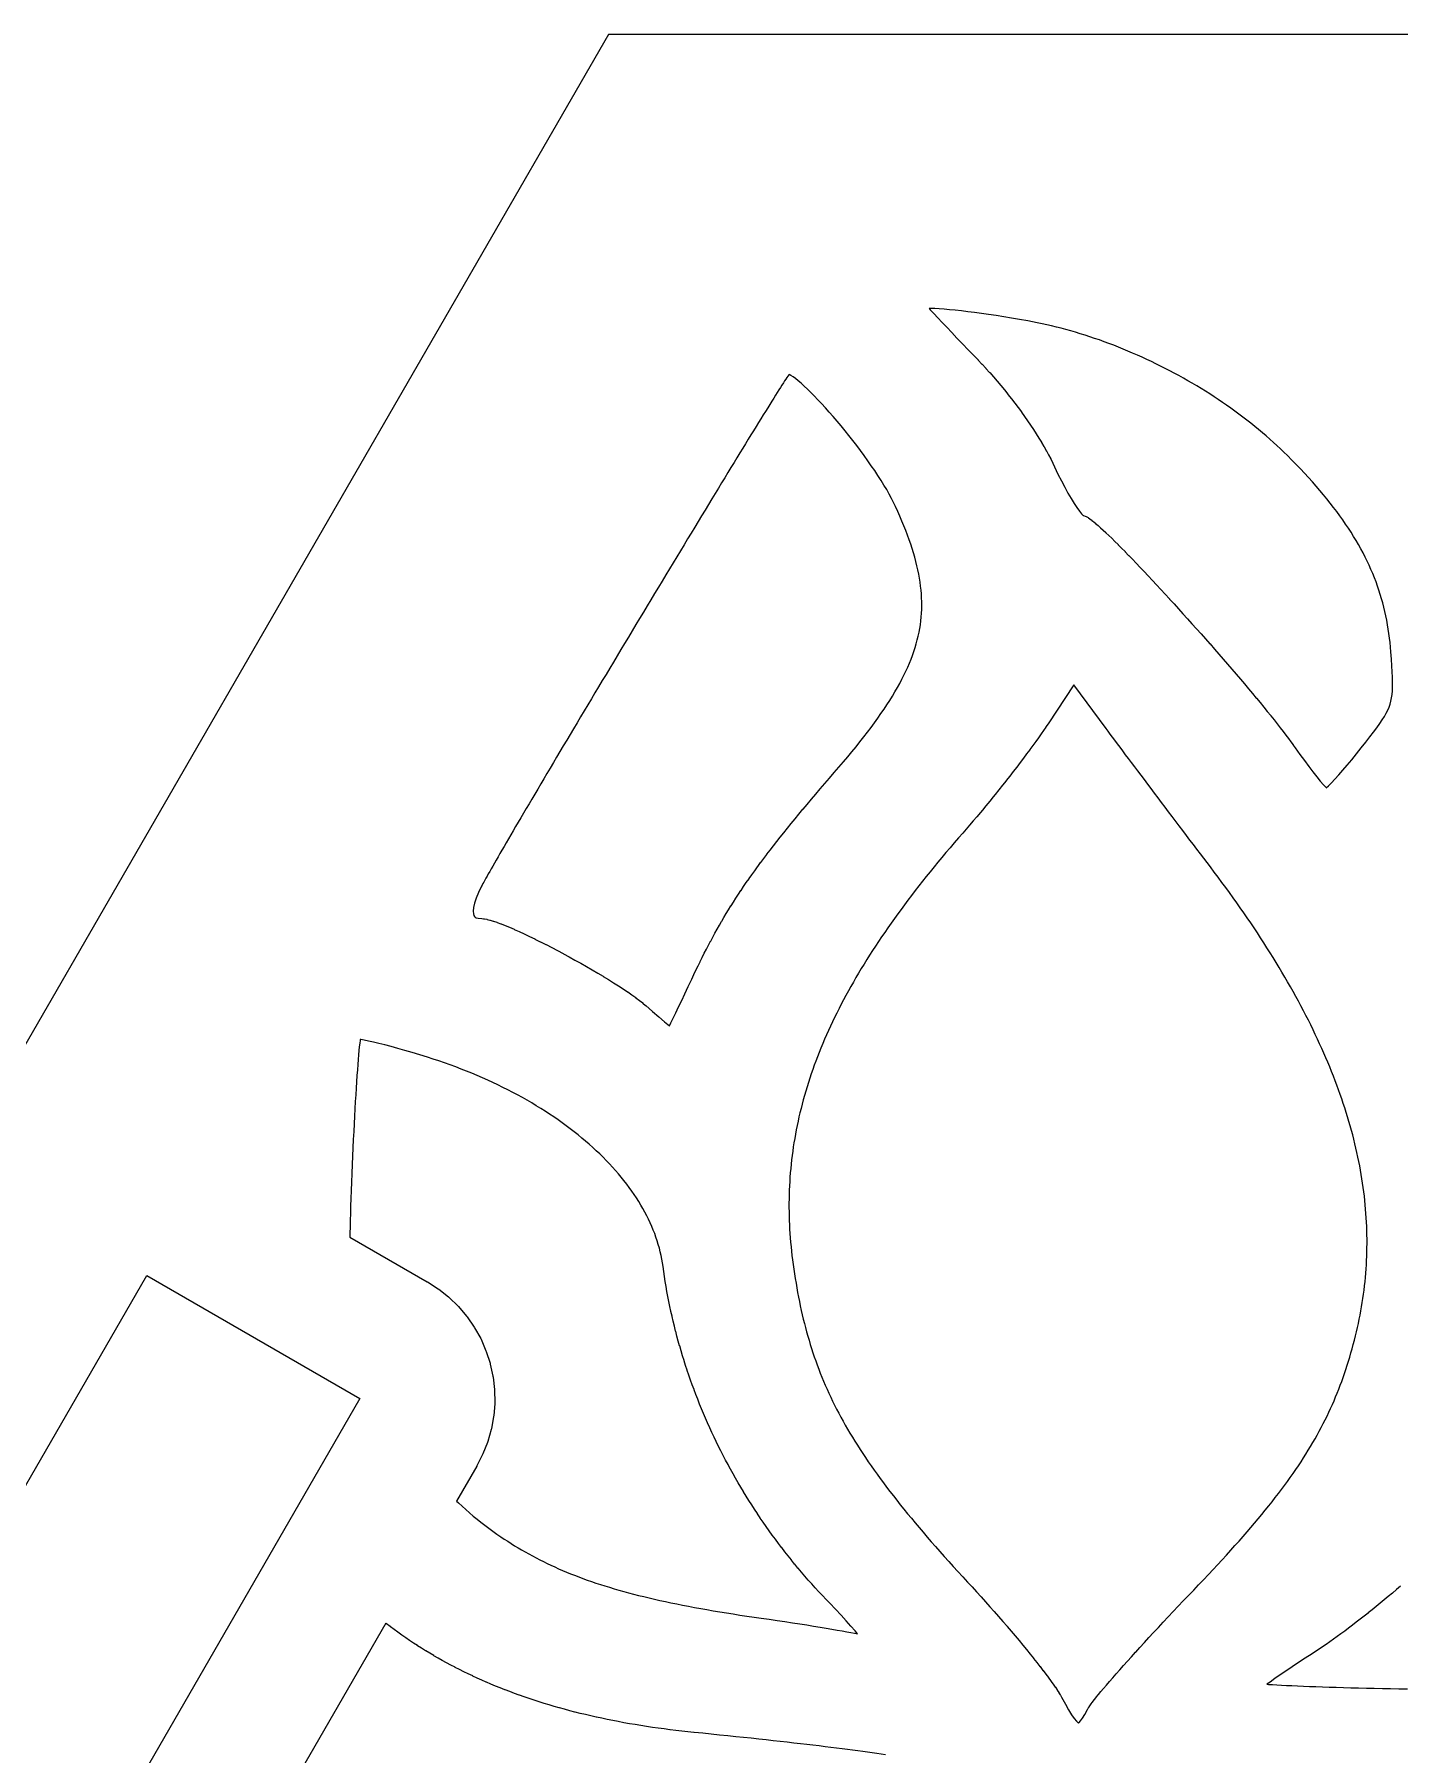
# Model space of a CAD drawing. Header units: millimetres. Extents: x 10 to 410, y 18 to 283.
# Drawn here: x 259.77 to 276.97, y 259.95 to 281.62 of the extents above; entities that cross this region are included whole.
import ezdxf

# ---------------------------------------------------------------- set-up
doc = ezdxf.new("R2010")
doc.units = ezdxf.units.MM
doc.layers.add('CUT', color=1, linetype='Continuous')

msp = doc.modelspace()

# ---------------------------------------------------------------- linework, layer by layer
at = {"layer": 'CUT'}
for points in [[(337, 160.3782), (372, 221), (337, 281.6218), (267, 281.6218), (232, 221), (267, 160.3782)], [(271.0377, 278.1705), (271.0537, 278.1529), (271.098, 278.105), (271.1474, 278.0517), (271.2017, 277.9938), (271.2605, 277.9316), (271.3233, 277.8655), (271.3896, 277.796), (271.4591, 277.7236), (271.5312, 277.6489), (271.6057, 277.5721), (271.606, 277.5718), (271.6551, 277.5207), (271.6559, 277.5198), (271.7044, 277.4681), (271.7052, 277.4673), (271.7532, 277.415), (271.7539, 277.4142), (271.8013, 277.3614), (271.802, 277.3607), (271.8488, 277.3075), (271.8496, 277.3065), (271.8957, 277.2528), (271.8963, 277.2521), (271.9417, 277.1982), (271.9425, 277.1973), (271.9871, 277.143), (271.9877, 277.1422), (272.0315, 277.0878), (272.0322, 277.087), (272.0752, 277.0324), (272.0759, 277.0314), (272.1179, 276.9767), (272.1185, 276.9759), (272.1596, 276.9213), (272.1603, 276.9204), (272.2004, 276.8658), (272.2011, 276.8648), (272.2402, 276.8102), (272.2409, 276.8092), (272.2788, 276.7549), (272.2795, 276.7539), (272.3163, 276.6998), (272.3169, 276.6989), (272.3526, 276.6451), (272.3534, 276.644), (272.3878, 276.5906), (272.3885, 276.5894), (272.4216, 276.5364), (272.4222, 276.5354), (272.4541, 276.483), (272.455, 276.4815), (272.4854, 276.4295), (272.4861, 276.4283), (272.5152, 276.377), (272.5161, 276.3755), (272.5436, 276.3249), (272.5443, 276.3234), (272.5704, 276.2735), (272.5712, 276.272), (272.5958, 276.2229), (272.5967, 276.221), (272.6196, 276.1728), (272.662, 276.0837), (272.7043, 275.999), (272.7465, 275.9188), (272.7878, 275.8438), (272.8279, 275.7751), (272.866, 275.7134), (272.9014, 275.6599), (272.9332, 275.6157), (272.9602, 275.5825), (272.9798, 275.5622), (272.9832, 275.5596), (272.9837, 275.5595), (273.0043, 275.553), (273.0162, 275.5478), (273.0267, 275.5425), (273.0414, 275.5339), (273.0469, 275.5304), (273.0642, 275.5187), (273.0681, 275.516), (273.0879, 275.5012), (273.0902, 275.4994), (273.1126, 275.4816), (273.1148, 275.4798), (273.1395, 275.459), (273.1409, 275.4578), (273.1679, 275.4342), (273.1689, 275.4333), (273.1982, 275.407), (273.1991, 275.4062), (273.2305, 275.3773), (273.2313, 275.3766), (273.2648, 275.3451), (273.2655, 275.3444), (273.3009, 275.3105), (273.3014, 275.31), (273.3387, 275.2737), (273.3392, 275.2733), (273.3783, 275.2348), (273.3787, 275.2343), (273.4195, 275.1936), (273.4199, 275.1933), (273.4623, 275.1506), (273.4626, 275.1502), (273.5065, 275.1055), (273.5068, 275.1052), (273.5522, 275.0586), (273.5525, 275.0583), (273.5992, 275.01), (273.5994, 275.0098), (273.6474, 274.9598), (273.6477, 274.9595), (273.6969, 274.9079), (273.6971, 274.9077), (273.7474, 274.8546), (273.7476, 274.8543), (273.7989, 274.7998), (273.7991, 274.7996), (273.8513, 274.7438), (273.8514, 274.7437), (273.9045, 274.6868), (273.9048, 274.6865), (273.9586, 274.6284), (273.9588, 274.6282), (274.0132, 274.5691), (274.0133, 274.569), (274.0684, 274.509), (274.0686, 274.5088), (274.1241, 274.448), (274.1241, 274.4479), (274.1801, 274.3864), (274.1804, 274.3861), (274.2366, 274.3239), (274.2367, 274.3238), (274.2932, 274.2611), (274.2933, 274.261), (274.35, 274.1979), (274.3501, 274.1978), (274.4068, 274.1344), (274.407, 274.1342), (274.4637, 274.0705), (274.4639, 274.0702), (274.5205, 274.0063), (274.5769, 273.9424), (274.5771, 273.9422), (274.6331, 273.8784), (274.6332, 273.8782), (274.689, 273.8143), (274.7443, 273.7509), (274.7445, 273.7506), (274.7992, 273.6874), (274.7994, 273.6873), (274.8534, 273.6246), (274.8535, 273.6244), (274.9069, 273.5622), (274.9071, 273.562), (274.9596, 273.5004), (274.9598, 273.5001), (275.0114, 273.4392), (275.0115, 273.4391), (275.0622, 273.379), (275.0624, 273.3788), (275.112, 273.3197), (275.1123, 273.3193), (275.1607, 273.2611), (275.1609, 273.2609), (275.2081, 273.2038), (275.2082, 273.2036), (275.2541, 273.1478), (275.2545, 273.1474), (275.2989, 273.0928), (275.2991, 273.0926), (275.3421, 273.0394), (275.3424, 273.0389), (275.3838, 272.9871), (275.3841, 272.9868), (275.4238, 272.9367), (275.4242, 272.9362), (275.4621, 272.8877), (275.4625, 272.8872), (275.4986, 272.8404), (275.4989, 272.84), (275.5331, 272.7952), (275.5336, 272.7945), (275.5658, 272.7516), (275.5664, 272.7507), (275.5964, 272.7098), (275.5969, 272.7092), (275.6248, 272.6705), (275.6257, 272.6693), (275.6511, 272.6328), (275.7089, 272.5505), (275.7654, 272.4723), (275.8201, 272.3985), (275.8723, 272.3302), (275.9213, 272.2684), (275.9661, 272.2141), (276.0058, 272.1683), (276.039, 272.1325), (276.0408, 272.1307), (276.0678, 272.1558), (276.1061, 272.1939), (276.1496, 272.2398), (276.198, 272.2926), (276.2499, 272.3513), (276.3051, 272.4154), (276.3625, 272.484), (276.4217, 272.5565), (276.4821, 272.6323), (276.539, 272.7047), (276.5908, 272.7711), (276.6373, 272.8319), (276.6787, 272.8875), (276.7153, 272.9386), (276.7471, 272.9857), (276.7744, 273.0294), (276.7976, 273.0706), (276.8169, 273.1096), (276.8329, 273.1474), (276.8459, 273.185), (276.8563, 273.2233), (276.8643, 273.2634), (276.8703, 273.3064), (276.8742, 273.3531), (276.8762, 273.4045), (276.8763, 273.461), (276.8749, 273.5235), (276.8717, 273.5924), (276.8674, 273.6683), (276.8618, 273.7518), (276.8554, 273.8432), (276.8508, 273.9018), (276.8452, 273.9594), (276.8388, 274.0168), (276.8315, 274.0734), (276.8232, 274.1296), (276.814, 274.1855), (276.8039, 274.2409), (276.7928, 274.2959), (276.7807, 274.3506), (276.7677, 274.4048), (276.7536, 274.4589), (276.7386, 274.5126), (276.7227, 274.566), (276.7057, 274.6191), (276.6876, 274.672), (276.6685, 274.7248), (276.6484, 274.7773), (276.6272, 274.8295), (276.6048, 274.8819), (276.5814, 274.934), (276.557, 274.986), (276.5314, 275.0379), (276.5046, 275.0899), (276.4769, 275.1417), (276.4478, 275.1935), (276.4176, 275.2456), (276.3864, 275.2975), (276.3539, 275.3493), (276.3201, 275.4014), (276.2852, 275.4536), (276.2491, 275.5058), (276.2117, 275.558), (276.173, 275.6106), (276.1331, 275.6633), (276.0919, 275.7161), (276.0494, 275.7693), (276.0057, 275.8226), (275.9607, 275.876), (275.9142, 275.9299), (275.8666, 275.9839), (275.8175, 276.0383), (275.7671, 276.093), (275.7153, 276.148), (275.6622, 276.2034), (275.6076, 276.2591), (275.5517, 276.3153), (275.5087, 276.3576), (275.465, 276.3996), (275.4206, 276.4411), (275.3755, 276.4825), (275.3297, 276.5235), (275.2834, 276.5641), (275.2363, 276.6044), (275.1886, 276.6443), (275.1403, 276.6839), (275.0915, 276.723), (275.0421, 276.7618), (274.992, 276.8002), (274.9415, 276.8382), (274.8905, 276.8757), (274.8389, 276.9128), (274.7867, 276.9496), (274.7341, 276.9859), (274.681, 277.0218), (274.6276, 277.0571), (274.5736, 277.092), (274.5192, 277.1265), (274.4644, 277.1605), (274.4091, 277.1939), (274.3535, 277.227), (274.2975, 277.2595), (274.2413, 277.2915), (274.1847, 277.3229), (274.1277, 277.3539), (274.0704, 277.3844), (274.0128, 277.4142), (273.9549, 277.4436), (273.8967, 277.4724), (273.8384, 277.5007), (273.7798, 277.5282), (273.7209, 277.5554), (273.6619, 277.5819), (273.6027, 277.6078), (273.5433, 277.6331), (273.4837, 277.6577), (273.424, 277.6819), (273.3641, 277.7053), (273.3043, 277.7282), (273.2442, 277.7503), (273.1841, 277.7719), (273.1239, 277.7927), (273.0636, 277.8129), (273.0033, 277.8325), (272.943, 277.8514), (272.8826, 277.8696), (272.8223, 277.8871), (272.762, 277.9039), (272.7018, 277.9201), (272.6416, 277.9355), (272.5815, 277.9501), (272.5213, 277.9641), (272.4614, 277.9773), (272.4016, 277.9898), (272.3418, 278.0015), (272.2821, 278.0125), (272.1788, 278.0305), (272.0773, 278.0476), (271.9781, 278.0637), (271.8816, 278.0787), (271.7875, 278.0928), (271.6967, 278.1058), (271.6092, 278.1175), (271.5251, 278.1283), (271.4449, 278.1379), (271.3687, 278.1462), (271.2969, 278.1534), (271.2295, 278.1594), (271.1671, 278.1642), (271.1098, 278.1677), (271.0582, 278.17)], [(265.8302, 271.6418), (265.7991, 271.5886), (265.7991, 271.5885), (265.7688, 271.5369), (265.7396, 271.4869), (265.7113, 271.4382), (265.684, 271.3912), (265.6576, 271.3457), (265.6323, 271.302), (265.608, 271.26), (265.5848, 271.2197), (265.5628, 271.1814), (265.5419, 271.1448), (265.522, 271.1099), (265.5033, 271.0771), (265.486, 271.0464), (265.4698, 271.0175), (265.4548, 270.9907), (265.4412, 270.9661), (265.4289, 270.9437), (265.4181, 270.9237), (265.4086, 270.9057), (265.4009, 270.891), (265.3622, 270.8107), (265.3328, 270.7389), (265.3122, 270.6753), (265.3, 270.6208), (265.2955, 270.5767), (265.2974, 270.5438), (265.303, 270.5222), (265.31, 270.5097), (265.3186, 270.5012), (265.3332, 270.4932), (265.3582, 270.4864), (265.4029, 270.4829), (265.4263, 270.4811), (265.4365, 270.4798), (265.4652, 270.4746), (265.4721, 270.4731), (265.5058, 270.4645), (265.5099, 270.4633), (265.5484, 270.4517), (265.5521, 270.4506), (265.5949, 270.4359), (265.5974, 270.435), (265.6443, 270.4175), (265.6461, 270.4168), (265.6969, 270.3967), (265.6986, 270.396), (265.7528, 270.3734), (265.7542, 270.3728), (265.8117, 270.3478), (265.8129, 270.3473), (265.8732, 270.3201), (265.874, 270.3197), (265.937, 270.2906), (265.938, 270.2901), (266.0032, 270.2591), (266.0042, 270.2587), (266.0714, 270.2259), (266.0719, 270.2256), (266.1409, 270.1914), (266.1417, 270.191), (266.212, 270.1554), (266.2127, 270.155), (266.2841, 270.1181), (266.2846, 270.1179), (266.3569, 270.08), (266.3575, 270.0797), (266.4302, 270.041), (266.4309, 270.0406), (266.5038, 270.001), (266.5043, 270.0007), (266.5771, 269.9607), (266.5777, 269.9604), (266.6501, 269.9199), (266.6508, 269.9195), (266.7225, 269.8787), (266.723, 269.8784), (266.7937, 269.8376), (266.7944, 269.8372), (266.8637, 269.7964), (266.8644, 269.796), (266.9322, 269.7554), (266.9328, 269.755), (266.9986, 269.7149), (266.9994, 269.7144), (267.0631, 269.6748), (267.064, 269.6743), (267.1251, 269.6354), (267.126, 269.6348), (267.1843, 269.5968), (267.1854, 269.5961), (267.2406, 269.5591), (267.2418, 269.5582), (267.2935, 269.5224), (267.2949, 269.5215), (267.343, 269.487), (267.3446, 269.4858), (267.3886, 269.4529), (267.3906, 269.4513), (267.4303, 269.42), (267.4326, 269.4182), (267.4677, 269.3888), (267.469, 269.3877), (267.5554, 269.3128), (267.6355, 269.244), (267.707, 269.183), (267.7668, 269.1327), (267.7859, 269.1706), (267.8149, 269.2291), (267.8475, 269.2957), (267.8832, 269.3697), (267.9218, 269.4501), (267.9625, 269.5359), (268.0052, 269.6265), (268.0494, 269.721), (268.0754, 269.7766), (268.0757, 269.7771), (268.1017, 269.8318), (268.1019, 269.8323), (268.1279, 269.8862), (268.1281, 269.8866), (268.154, 269.9397), (268.1544, 269.9404), (268.1805, 269.9929), (268.1806, 269.9933), (268.2066, 270.0451), (268.207, 270.0458), (268.2332, 270.097), (268.2335, 270.0976), (268.2599, 270.1483), (268.2602, 270.1488), (268.2867, 270.199), (268.287, 270.1996), (268.3137, 270.2493), (268.3141, 270.25), (268.3411, 270.2993), (268.3414, 270.3), (268.3687, 270.349), (268.3691, 270.3496), (268.3967, 270.3983), (268.3971, 270.3989), (268.425, 270.4473), (268.4254, 270.4482), (268.4538, 270.4964), (268.4541, 270.4968), (268.4828, 270.5449), (268.4833, 270.5457), (268.5125, 270.5937), (268.5129, 270.5943), (268.5426, 270.6423), (268.5431, 270.6432), (268.5734, 270.6911), (268.5737, 270.6915), (268.6045, 270.7396), (268.605, 270.7404), (268.6364, 270.7885), (268.6368, 270.7891), (268.6688, 270.8373), (268.6692, 270.8379), (268.7019, 270.8864), (268.7023, 270.887), (268.7357, 270.9358), (268.7361, 270.9364), (268.7702, 270.9854), (268.7706, 270.986), (268.8055, 271.0354), (268.8059, 271.036), (268.8416, 271.0858), (268.842, 271.0862), (268.8785, 271.1365), (268.8789, 271.1372), (268.9163, 271.1879), (268.9167, 271.1884), (268.9551, 271.2398), (268.9554, 271.2402), (268.9946, 271.2921), (268.995, 271.2926), (269.0353, 271.3452), (269.0356, 271.3456), (269.0768, 271.3989), (269.0771, 271.3993), (269.1194, 271.4534), (269.1198, 271.4539), (269.1632, 271.5087), (269.1634, 271.5089), (269.2079, 271.5647), (269.2083, 271.5652), (269.254, 271.6218), (269.2542, 271.6221), (269.301, 271.6797), (269.3013, 271.68), (269.3494, 271.7386), (269.3496, 271.7389), (269.3989, 271.7986), (269.3991, 271.7989), (269.4497, 271.8597), (269.45, 271.86), (269.502, 271.9219), (269.5022, 271.9221), (269.5555, 271.9853), (269.5557, 271.9855), (269.6104, 272.0499), (269.6106, 272.0501), (269.6667, 272.1158), (269.6668, 272.116), (269.7244, 272.1831), (269.7246, 272.1833), (269.7837, 272.2518), (269.7838, 272.252), (269.8443, 272.3219), (269.9026, 272.3894), (269.9589, 272.4556), (270.0137, 272.5207), (270.0668, 272.5849), (270.1182, 272.6481), (270.1679, 272.7103), (270.2161, 272.7716), (270.2625, 272.832), (270.3074, 272.8916), (270.3507, 272.9502), (270.3923, 273.0081), (270.4324, 273.0652), (270.4708, 273.1215), (270.5077, 273.1772), (270.543, 273.232), (270.5766, 273.2863), (270.6088, 273.3399), (270.6393, 273.3929), (270.6684, 273.4454), (270.696, 273.4974), (270.722, 273.5487), (270.7466, 273.5996), (270.7696, 273.65), (270.7911, 273.7), (270.8112, 273.7497), (270.8299, 273.7991), (270.8471, 273.848), (270.8629, 273.8968), (270.8773, 273.9452), (270.8902, 273.9934), (270.9018, 274.0415), (270.912, 274.0896), (270.9209, 274.1374), (270.9284, 274.1853), (270.9347, 274.2333), (270.9396, 274.281), (270.9431, 274.3291), (270.9453, 274.3772), (270.9463, 274.4255), (270.9459, 274.4742), (270.9443, 274.523), (270.9414, 274.5721), (270.9372, 274.6216), (270.9316, 274.6714), (270.9249, 274.7217), (270.9168, 274.7725), (270.9074, 274.8237), (270.8968, 274.8756), (270.8849, 274.928), (270.8718, 274.9809), (270.8573, 275.0345), (270.8416, 275.0889), (270.8246, 275.1438), (270.8064, 275.1996), (270.7869, 275.256), (270.7661, 275.3133), (270.7441, 275.3714), (270.7208, 275.4304), (270.6963, 275.4902), (270.6705, 275.5511), (270.6436, 275.6128), (270.6156, 275.675), (270.592, 275.7247), (270.5655, 275.7765), (270.5362, 275.8306), (270.5042, 275.8866), (270.4696, 275.9445), (270.4328, 276.0038), (270.3938, 276.0644), (270.3529, 276.126), (270.3102, 276.1885), (270.2661, 276.2515), (270.2205, 276.3148), (270.1739, 276.3782), (270.1262, 276.4415), (270.0777, 276.5045), (270.0288, 276.567), (269.9793, 276.6286), (269.9297, 276.6893), (269.88, 276.7487), (269.8305, 276.8067), (269.7813, 276.8631), (269.7328, 276.9175), (269.6849, 276.9699), (269.638, 277.0199), (269.5922, 277.0674), (269.5478, 277.1122), (269.5051, 277.1538), (269.4641, 277.1921), (269.4252, 277.2269), (269.3885, 277.2581), (269.3548, 277.285), (269.324, 277.3076), (269.2971, 277.3255), (269.2748, 277.3383), (269.2737, 277.3387), (269.2698, 277.333), (269.2591, 277.3171), (269.247, 277.2989), (269.2335, 277.2782), (269.2186, 277.2554), (269.2027, 277.2306), (269.1852, 277.2034), (269.1667, 277.1743), (269.147, 277.1433), (269.1261, 277.1103), (269.1041, 277.0752), (269.0809, 277.0383), (269.0567, 276.9997), (269.0314, 276.9592), (269.0051, 276.917), (268.9778, 276.873), (268.9495, 276.8274), (268.9204, 276.7803), (268.9203, 276.7802), (268.8902, 276.7314), (268.8591, 276.6811), (268.8272, 276.6293), (268.7944, 276.5759), (268.7607, 276.5211), (268.7262, 276.4651), (268.691, 276.4076), (268.6551, 276.349), (268.6184, 276.289), (268.5809, 276.2278), (268.5428, 276.1654), (268.5041, 276.1019), (268.4647, 276.0374), (268.4247, 275.9717), (268.3841, 275.905), (268.3429, 275.8373), (268.3012, 275.7689), (268.2591, 275.6994), (268.2164, 275.6291), (268.1732, 275.5579), (268.1296, 275.4861), (268.0856, 275.4135), (268.0412, 275.3402), (267.9964, 275.2663), (267.9513, 275.1917), (267.9059, 275.1167), (267.8602, 275.041), (267.8142, 274.9649), (267.768, 274.8884), (267.768, 274.8883), (267.7215, 274.8114), (267.675, 274.7341), (267.6749, 274.734), (267.628, 274.6565), (267.5812, 274.5785), (267.534, 274.5003), (267.4869, 274.422), (267.4396, 274.3434), (267.3923, 274.2649), (267.345, 274.1861), (267.345, 274.186), (267.2976, 274.1074), (267.2503, 274.0286), (267.203, 273.9499), (267.1558, 273.8713), (267.1088, 273.7928), (267.0619, 273.7145), (267.0618, 273.7143), (267.015, 273.6363), (266.9684, 273.5584), (266.9219, 273.4807), (266.8756, 273.4034), (266.8296, 273.3266), (266.784, 273.2501), (266.7385, 273.174), (266.6933, 273.0984), (266.6486, 273.0235), (266.6042, 272.949), (266.5602, 272.8751), (266.5602, 272.875), (266.5165, 272.8019), (266.4735, 272.7295), (266.4734, 272.7293), (266.4306, 272.6576), (266.3885, 272.5866), (266.3468, 272.5164), (266.3056, 272.4471), (266.265, 272.3786), (266.265, 272.3785), (266.2249, 272.3111), (266.1855, 272.2445), (266.1467, 272.179), (266.1086, 272.1146), (266.0712, 272.0512), (266.0344, 271.989), (265.9985, 271.9279), (265.9632, 271.868), (265.9287, 271.8095), (265.895, 271.7522), (265.8621, 271.6963)], [(269.5924, 264.9617), (269.6104, 264.9103), (269.629, 264.8591), (269.6482, 264.8081), (269.6679, 264.7572), (269.6883, 264.7065), (269.7092, 264.6559), (269.7307, 264.6055), (269.753, 264.5551), (269.7758, 264.5048), (269.7993, 264.4545), (269.8234, 264.4043), (269.8482, 264.3541), (269.8737, 264.3038), (269.8999, 264.2535), (269.9268, 264.2032), (269.9544, 264.1528), (269.9828, 264.1023), (270.012, 264.0517), (270.0418, 264.0008), (270.0724, 263.95), (270.1038, 263.8989), (270.136, 263.8476), (270.169, 263.7962), (270.2029, 263.7444), (270.2375, 263.6924), (270.2729, 263.6401), (270.3092, 263.5876), (270.3464, 263.5347), (270.3844, 263.4815), (270.4234, 263.428), (270.4632, 263.374), (270.5038, 263.3197), (270.5454, 263.2651), (270.588, 263.21), (270.6314, 263.1544), (270.6758, 263.0984), (270.7212, 263.042), (270.7675, 262.9849), (270.8148, 262.9274), (270.8631, 262.8694), (270.9124, 262.8107), (270.9627, 262.7515), (271.0139, 262.6918), (271.0662, 262.6315), (271.1196, 262.5704), (271.174, 262.5088), (271.2295, 262.4464), (271.286, 262.3835), (271.3436, 262.3199), (271.4024, 262.2554), (271.4622, 262.1901), (271.5232, 262.1242), (271.5233, 262.1241), (271.5797, 262.0629), (271.58, 262.0626), (271.6363, 262.0011), (271.6366, 262.0008), (271.6927, 261.9389), (271.693, 261.9385), (271.7487, 261.8764), (271.749, 261.8761), (271.8043, 261.814), (271.8046, 261.8137), (271.8593, 261.7517), (271.8595, 261.7514), (271.9136, 261.6896), (271.9139, 261.6893), (271.9672, 261.628), (271.9676, 261.6276), (272.0199, 261.5667), (272.0201, 261.5664), (272.0715, 261.5062), (272.0718, 261.5059), (272.1221, 261.4464), (272.1224, 261.446), (272.1714, 261.3875), (272.1716, 261.3872), (272.2193, 261.3298), (272.2197, 261.3293), (272.2659, 261.273), (272.2662, 261.2727), (272.3108, 261.2178), (272.3111, 261.2173), (272.3541, 261.1638), (272.3545, 261.1634), (272.3957, 261.1116), (272.3961, 261.1111), (272.4354, 261.061), (272.4359, 261.0604), (272.4731, 261.0122), (272.4734, 261.0117), (272.5086, 260.9655), (272.5092, 260.9648), (272.5421, 260.9208), (272.5428, 260.9198), (272.5733, 260.878), (272.5738, 260.8773), (272.6019, 260.838), (272.6027, 260.8369), (272.6282, 260.8002), (272.6292, 260.7987), (272.652, 260.7646), (272.653, 260.7632), (272.6731, 260.732), (272.6745, 260.7297), (272.6916, 260.7015), (272.6933, 260.6986), (272.7074, 260.6735), (272.7081, 260.6722), (272.7547, 260.5864), (272.7966, 260.5135), (272.8339, 260.4532), (272.8667, 260.4059), (272.8943, 260.3722), (272.915, 260.3523), (272.9205, 260.3487), (272.9272, 260.3539), (272.9466, 260.3756), (272.9715, 260.4104), (273.0002, 260.4574), (273.0332, 260.517), (273.0342, 260.5188), (273.043, 260.534), (273.046, 260.539), (273.0582, 260.5575), (273.06, 260.56), (273.0755, 260.582), (273.077, 260.5841), (273.0957, 260.6092), (273.0968, 260.6107), (273.1186, 260.6389), (273.1192, 260.6396), (273.1439, 260.6709), (273.1448, 260.6721), (273.1725, 260.7062), (273.173, 260.7068), (273.2034, 260.7436), (273.2038, 260.744), (273.2369, 260.7836), (273.2373, 260.7842), (273.2729, 260.8262), (273.2734, 260.8267), (273.3116, 260.8711), (273.3117, 260.8712), (273.3521, 260.918), (273.3526, 260.9186), (273.3954, 260.9675), (273.3956, 260.9678), (273.4405, 261.0187), (273.4407, 261.0188), (273.4877, 261.0718), (273.4879, 261.0721), (273.5368, 261.1268), (273.537, 261.127), (273.5877, 261.1835), (273.5879, 261.1837), (273.6404, 261.2418), (273.6407, 261.2421), (273.6949, 261.3016), (273.695, 261.3017), (273.7507, 261.3627), (273.7508, 261.3629), (273.8079, 261.4251), (273.8082, 261.4254), (273.8667, 261.4887), (273.8668, 261.4888), (273.9265, 261.5531), (273.9266, 261.5532), (273.9874, 261.6185), (273.9876, 261.6187), (274.0494, 261.6847), (274.0495, 261.6849), (274.1123, 261.7517), (274.1125, 261.7519), (274.1761, 261.8192), (274.1763, 261.8194), (274.2406, 261.8871), (274.2408, 261.8872), (274.3058, 261.9553), (274.3059, 261.9555), (274.3713, 262.0237), (274.4342, 262.0895), (274.4959, 262.1542), (274.5561, 262.218), (274.6151, 262.2811), (274.673, 262.3431), (274.7294, 262.4043), (274.7847, 262.4648), (274.8387, 262.5245), (274.8917, 262.5834), (274.9434, 262.6415), (274.9939, 262.6989), (275.0433, 262.7556), (275.0915, 262.8118), (275.1387, 262.8673), (275.1847, 262.922), (275.2297, 262.9763), (275.2736, 263.03), (275.3164, 263.0832), (275.3583, 263.1358), (275.399, 263.1879), (275.4388, 263.2396), (275.4777, 263.2909), (275.5156, 263.3417), (275.5524, 263.3921), (275.5884, 263.4422), (275.6235, 263.4919), (275.6576, 263.5413), (275.6909, 263.5906), (275.7234, 263.6395), (275.7549, 263.6881), (275.7857, 263.7366), (275.8157, 263.7848), (275.8448, 263.8329), (275.8732, 263.8808), (275.9008, 263.9288), (275.9278, 263.9766), (275.9539, 264.0242), (275.9794, 264.0721), (276.0042, 264.1198), (276.0283, 264.1676), (276.0518, 264.2153), (276.0746, 264.2633), (276.0968, 264.3113), (276.1184, 264.3595), (276.1394, 264.4077), (276.1599, 264.4564), (276.1798, 264.5052), (276.1992, 264.554), (276.218, 264.6034), (276.2364, 264.653), (276.2543, 264.7029), (276.2718, 264.7533), (276.2887, 264.8039), (276.3053, 264.855), (276.3214, 264.9066), (276.3371, 264.9586), (276.3525, 265.0111), (276.3675, 265.0642), (276.3821, 265.1178), (276.3964, 265.1718), (276.4096, 265.2244), (276.4224, 265.2768), (276.4346, 265.3293), (276.4461, 265.3819), (276.4571, 265.4344), (276.4675, 265.4869), (276.4773, 265.5397), (276.4866, 265.5924), (276.4952, 265.645), (276.5033, 265.6979), (276.5108, 265.7507), (276.5177, 265.8036), (276.524, 265.8566), (276.5298, 265.9095), (276.5349, 265.9626), (276.5395, 266.0158), (276.5435, 266.0688), (276.5469, 266.1221), (276.5497, 266.1755), (276.552, 266.2288), (276.5536, 266.2823), (276.5547, 266.3358), (276.5552, 266.3892), (276.555, 266.4429), (276.5543, 266.4967), (276.553, 266.5505), (276.5512, 266.6044), (276.5487, 266.6583), (276.5457, 266.7124), (276.542, 266.7665), (276.5377, 266.8208), (276.5329, 266.8751), (276.5274, 266.9294), (276.5215, 266.9841), (276.5149, 267.0386), (276.5076, 267.0933), (276.4999, 267.1481), (276.4914, 267.203), (276.4824, 267.258), (276.4728, 267.3132), (276.4626, 267.3684), (276.4518, 267.4237), (276.4404, 267.4792), (276.4285, 267.5346), (276.4158, 267.5903), (276.4026, 267.6463), (276.3888, 267.702), (276.3744, 267.758), (276.3594, 267.8142), (276.3438, 267.8705), (276.3275, 267.9269), (276.3107, 267.9834), (276.2933, 268.04), (276.2752, 268.0967), (276.2565, 268.1537), (276.2373, 268.2108), (276.2174, 268.2679), (276.1969, 268.3252), (276.1758, 268.3827), (276.1541, 268.4402), (276.1318, 268.498), (276.1089, 268.5559), (276.0853, 268.6139), (276.0611, 268.672), (276.0363, 268.7303), (276.011, 268.7888), (275.9849, 268.8473), (275.9583, 268.9061), (275.931, 268.965), (275.9031, 269.0241), (275.8747, 269.0832), (275.8455, 269.1426), (275.8158, 269.2021), (275.7855, 269.2618), (275.7544, 269.3216), (275.7228, 269.3817), (275.6905, 269.4418), (275.6577, 269.5022), (275.6242, 269.5626), (275.5901, 269.6233), (275.5553, 269.6842), (275.52, 269.7452), (275.484, 269.8063), (275.4474, 269.8677), (275.4101, 269.9291), (275.3722, 269.9909), (275.3338, 270.0527), (275.2946, 270.1148), (275.2549, 270.177), (275.2144, 270.2394), (275.1734, 270.3021), (275.1317, 270.3649), (275.0894, 270.4278), (275.0465, 270.491), (275.003, 270.5543), (274.9588, 270.6178), (274.9139, 270.6815), (274.8684, 270.7456), (274.8224, 270.8096), (274.7756, 270.8739), (274.7282, 270.9384), (274.6801, 271.0031), (274.6315, 271.068), (274.5822, 271.1332), (274.5407, 271.1877), (274.4985, 271.2432), (274.4557, 271.2995), (274.4556, 271.2996), (274.4123, 271.3567), (274.3685, 271.4143), (274.3684, 271.4145), (274.3244, 271.4727), (274.2799, 271.5314), (274.2798, 271.5315), (274.2352, 271.5906), (274.1902, 271.6499), (274.1004, 271.7687), (274.0555, 271.8281), (274.0554, 271.8282), (274.0108, 271.8874), (273.9663, 271.9464), (273.9222, 272.0049), (273.8784, 272.063), (273.8351, 272.1205), (273.7923, 272.1773), (273.7922, 272.1775), (273.7502, 272.2335), (273.7087, 272.2885), (273.7086, 272.2887), (273.6679, 272.3429), (273.6281, 272.396), (273.5892, 272.4479), (273.5513, 272.4984), (273.5512, 272.4985), (273.5144, 272.5477), (273.4787, 272.5954), (273.4442, 272.6415), (273.4441, 272.6416), (273.411, 272.686), (273.3793, 272.7286), (273.3792, 272.7287), (273.3489, 272.7694), (273.3488, 272.7695), (273.3201, 272.8082), (273.2929, 272.8448), (273.2928, 272.845), (273.2674, 272.8794), (272.8608, 273.4288), (272.5373, 272.9378), (272.5371, 272.9374), (272.5105, 272.8974), (272.5098, 272.8964), (272.481, 272.8542), (272.4805, 272.8536), (272.4496, 272.8091), (272.4492, 272.8084), (272.4164, 272.762), (272.416, 272.7615), (272.3815, 272.7133), (272.3811, 272.7127), (272.3448, 272.6628), (272.3445, 272.6625), (272.3068, 272.6111), (272.3064, 272.6105), (272.2672, 272.5578), (272.2671, 272.5576), (272.2267, 272.5036), (272.2263, 272.5031), (272.1847, 272.4482), (272.1844, 272.4478), (272.1418, 272.3921), (272.1416, 272.3919), (272.0981, 272.3354), (272.0978, 272.335), (272.0535, 272.2781), (272.0534, 272.2779), (272.0085, 272.2205), (272.0082, 272.2201), (271.9628, 272.1626), (271.9625, 272.1623), (271.9167, 272.1048), (271.9165, 272.1045), (271.8704, 272.0471), (271.8702, 272.0469), (271.824, 271.9897), (271.8237, 271.9893), (271.7775, 271.9327), (271.7773, 271.9324), (271.7312, 271.8763), (271.7309, 271.8759), (271.6851, 271.8207), (271.6848, 271.8205), (271.6394, 271.7662), (271.639, 271.7657), (271.594, 271.7125), (271.5938, 271.7122), (271.5495, 271.6603), (271.5491, 271.6599), (271.5056, 271.6095), (271.5052, 271.609), (271.4625, 271.5601), (271.4086, 271.4984), (271.3554, 271.4369), (271.303, 271.3758), (271.2512, 271.3149), (271.2003, 271.2542), (271.15, 271.1936), (271.1003, 271.1333), (271.0514, 271.0732), (271.0032, 271.0133), (270.9558, 270.9536), (270.9089, 270.894), (270.8628, 270.8348), (270.8174, 270.7755), (270.7726, 270.7166), (270.7286, 270.6578), (270.6853, 270.5992), (270.6427, 270.5408), (270.6007, 270.4825), (270.5594, 270.4245), (270.5189, 270.3665), (270.479, 270.3087), (270.4398, 270.2511), (270.4012, 270.1937), (270.3633, 270.1363), (270.3261, 270.0792), (270.2896, 270.0222), (270.2538, 269.9653), (270.2186, 269.9086), (270.1842, 269.852), (270.1503, 269.7955), (270.1172, 269.7391), (270.0847, 269.6829), (270.0529, 269.6268), (270.0217, 269.5708), (269.9912, 269.5149), (269.9614, 269.4593), (269.9322, 269.4036), (269.9037, 269.3482), (269.8759, 269.2926), (269.8486, 269.2372), (269.822, 269.182), (269.7961, 269.1269), (269.7709, 269.0718), (269.7462, 269.0168), (269.7222, 268.9619), (269.6989, 268.9072), (269.6763, 268.8524), (269.6542, 268.7977), (269.6328, 268.7431), (269.612, 268.6886), (269.5919, 268.6341), (269.5724, 268.5797), (269.5535, 268.5253), (269.5353, 268.471), (269.5177, 268.4166), (269.5007, 268.3624), (269.4844, 268.3083), (269.4687, 268.254), (269.4535, 268.1999), (269.439, 268.1459), (269.4252, 268.0917), (269.4119, 268.0376), (269.3993, 267.9835), (269.3872, 267.9295), (269.3759, 267.8756), (269.3651, 267.8215), (269.3549, 267.7675), (269.3453, 267.7133), (269.3362, 267.6593), (269.3279, 267.6053), (269.3201, 267.5512), (269.3129, 267.4971), (269.3063, 267.443), (269.3004, 267.3889), (269.2951, 267.3347), (269.2903, 267.2804), (269.286, 267.2262), (269.2824, 267.172), (269.2795, 267.1176), (269.277, 267.0632), (269.2753, 267.0087), (269.274, 266.9542), (269.2734, 266.8997), (269.2733, 266.845), (269.2739, 266.7903), (269.275, 266.7354), (269.2766, 266.6806), (269.2789, 266.6256), (269.2817, 266.5706), (269.2852, 266.5155), (269.2892, 266.4603), (269.2938, 266.405), (269.299, 266.3495), (269.3047, 266.2939), (269.311, 266.2384), (269.318, 266.1825), (269.3254, 266.1267), (269.3341, 266.0662), (269.343, 266.0062), (269.3522, 265.9469), (269.3619, 265.8881), (269.372, 265.8299), (269.3824, 265.7724), (269.3933, 265.7153), (269.4045, 265.6588), (269.4162, 265.6028), (269.4283, 265.5472), (269.4408, 265.492), (269.4538, 265.4374), (269.4673, 265.3831), (269.4811, 265.3293), (269.4955, 265.2758), (269.5104, 265.2226), (269.5257, 265.1699), (269.5417, 265.1175), (269.5581, 265.0652), (269.5749, 265.0133)], [(263.7424, 266.4707), (264.7173, 265.9078), (264.7214, 265.9053), (264.8534, 265.8203), (264.8615, 265.8145), (264.9845, 265.7168), (264.9919, 265.7103), (265.1047, 265.6011), (265.1113, 265.594), (265.2129, 265.4743), (265.2189, 265.4665), (265.3083, 265.3374), (265.3135, 265.3291), (265.3897, 265.1919), (265.394, 265.1831), (265.4565, 265.039), (265.46, 265.0298), (265.508, 264.8803), (265.5105, 264.8708), (265.5437, 264.7173), (265.5453, 264.7076), (265.5632, 264.5516), (265.5639, 264.5419), (265.5665, 264.3849), (265.5662, 264.375), (265.5534, 264.2186), (265.5521, 264.2088), (265.5239, 264.0543), (265.5217, 264.0449), (265.4786, 263.8939), (265.4754, 263.8845), (265.4177, 263.7385), (265.4137, 263.7296), (265.342, 263.5899), (265.3396, 263.5856), (265.0851, 263.1449), (265.1094, 263.1216), (265.155, 263.079), (265.2012, 263.0372), (265.2479, 262.9961), (265.2954, 262.9557), (265.3433, 262.9161), (265.3918, 262.8772), (265.441, 262.8391), (265.4907, 262.8016), (265.5409, 262.7651), (265.5916, 262.7293), (265.6431, 262.6943), (265.6863, 262.6656), (265.7297, 262.6375), (265.7733, 262.6098), (265.8171, 262.5827), (265.8612, 262.5561), (265.9055, 262.53), (265.9502, 262.5043), (265.9953, 262.479), (266.0407, 262.4542), (266.0865, 262.4299), (266.1327, 262.406), (266.1793, 262.3826), (266.2266, 262.3596), (266.2744, 262.3368), (266.3225, 262.3146), (266.3713, 262.2928), (266.4207, 262.2713), (266.4706, 262.2503), (266.5213, 262.2296), (266.5728, 262.2091), (266.6248, 262.1891), (266.6776, 262.1695), (266.7312, 262.1501), (266.7857, 262.1311), (266.8408, 262.1124), (266.897, 262.094), (266.9539, 262.0758), (267.0117, 262.058), (267.0707, 262.0404), (267.1303, 262.0231), (267.1911, 262.0061), (267.2529, 261.9893), (267.3156, 261.9728), (267.3796, 261.9566), (267.4446, 261.9406), (267.5108, 261.9247), (267.5781, 261.9091), (267.6465, 261.8937), (267.7162, 261.8786), (267.7871, 261.8636), (267.8592, 261.8488), (267.9327, 261.8341), (268.0074, 261.8197), (268.0835, 261.8054), (268.161, 261.7913), (268.24, 261.7773), (268.3202, 261.7634), (268.4019, 261.7498), (268.4852, 261.7361), (268.5698, 261.7226), (268.656, 261.7093), (268.7439, 261.696), (268.8332, 261.6828), (268.9244, 261.6697), (269.0256, 261.6551), (269.0257, 261.6551), (269.1251, 261.6406), (269.1255, 261.6405), (269.2226, 261.626), (269.2227, 261.626), (269.3173, 261.6117), (269.3176, 261.6116), (269.4093, 261.5975), (269.4095, 261.5975), (269.498, 261.5837), (269.4984, 261.5836), (269.5832, 261.57), (269.5834, 261.57), (269.6644, 261.5569), (269.6647, 261.5569), (269.7414, 261.5442), (269.7419, 261.5441), (269.814, 261.5318), (269.8144, 261.5317), (269.8816, 261.52), (269.882, 261.5199), (269.944, 261.5088), (269.9445, 261.5087), (270.0009, 261.4983), (270.0017, 261.4982), (270.0521, 261.4885), (270.0532, 261.4883), (270.0974, 261.4793), (270.0985, 261.479), (270.136, 261.4709), (270.1378, 261.4705), (270.1385, 261.4704), (270.1068, 261.5087), (270.0538, 261.5702), (269.9947, 261.6365), (269.9302, 261.707), (269.8607, 261.781), (269.7863, 261.8581), (269.7408, 261.9053), (269.7404, 261.9058), (269.6952, 261.9533), (269.6945, 261.954), (269.6498, 262.0019), (269.6492, 262.0025), (269.6049, 262.0508), (269.6043, 262.0515), (269.5605, 262.1001), (269.56, 262.1006), (269.5166, 262.1495), (269.516, 262.1502), (269.4731, 262.1994), (269.4726, 262.2), (269.4301, 262.2496), (269.4296, 262.2502), (269.3875, 262.3001), (269.3868, 262.3009), (269.3452, 262.3512), (269.3448, 262.3517), (269.3036, 262.4022), (269.303, 262.4029), (269.2623, 262.4538), (269.2617, 262.4545), (269.2215, 262.5057), (269.2211, 262.5064), (269.1813, 262.5579), (269.1808, 262.5585), (269.1414, 262.6103), (269.1408, 262.6111), (269.102, 262.6632), (269.1015, 262.6638), (269.0631, 262.7162), (269.0627, 262.7168), (269.0247, 262.7695), (269.0242, 262.7702), (268.9867, 262.8231), (268.9862, 262.8239), (268.9492, 262.8772), (268.9487, 262.8778), (268.9122, 262.9313), (268.9118, 262.932), (268.8757, 262.9858), (268.8752, 262.9865), (268.8396, 263.0406), (268.8391, 263.0413), (268.804, 263.0956), (268.8035, 263.0964), (268.7689, 263.151), (268.7685, 263.1516), (268.7343, 263.2065), (268.7339, 263.2072), (268.7002, 263.2623), (268.6997, 263.2631), (268.6666, 263.3184), (268.6662, 263.3191), (268.6335, 263.3747), (268.633, 263.3755), (268.6008, 263.4314), (268.6005, 263.432), (268.5687, 263.4881), (268.5682, 263.4889), (268.537, 263.5452), (268.5366, 263.546), (268.5059, 263.6025), (268.5055, 263.6033), (268.4753, 263.6601), (268.475, 263.6607), (268.4452, 263.7177), (268.4447, 263.7185), (268.4155, 263.7757), (268.4152, 263.7765), (268.3865, 263.8339), (268.3861, 263.8347), (268.3579, 263.8924), (268.3576, 263.893), (268.3298, 263.9508), (268.3294, 263.9516), (268.3022, 264.0096), (268.3018, 264.0104), (268.2751, 264.0686), (268.2747, 264.0696), (268.2486, 264.1281), (268.2483, 264.1286), (268.2226, 264.1872), (268.2222, 264.1881), (268.1971, 264.2469), (268.1969, 264.2475), (268.1722, 264.3064), (268.1718, 264.3074), (268.1477, 264.3666), (268.1473, 264.3675), (268.1238, 264.4268), (268.1236, 264.4274), (268.1005, 264.4869), (268.1001, 264.4878), (268.0776, 264.5474), (268.0773, 264.5482), (268.0553, 264.608), (268.0551, 264.6088), (268.0336, 264.6688), (268.0332, 264.6697), (268.0123, 264.7298), (268.0121, 264.7306), (267.9917, 264.7909), (267.9914, 264.7917), (267.9716, 264.8521), (267.9713, 264.8529), (267.952, 264.9134), (267.9518, 264.9142), (267.933, 264.9749), (267.9327, 264.9758), (267.9145, 265.0366), (267.9143, 265.0374), (267.8966, 265.0983), (267.8963, 265.0992), (267.8792, 265.1603), (267.879, 265.1611), (267.8624, 265.2222), (267.8621, 265.2231), (267.8461, 265.2844), (267.8459, 265.2852), (267.8304, 265.3466), (267.8302, 265.3476), (267.8153, 265.4091), (267.8151, 265.4098), (267.8007, 265.4714), (267.8005, 265.4724), (267.7867, 265.5341), (267.7865, 265.535), (267.7733, 265.5968), (267.7731, 265.5976), (267.7604, 265.6595), (267.7603, 265.6604), (267.7482, 265.7223), (267.748, 265.7233), (267.7365, 265.7854), (267.7363, 265.7862), (267.7253, 265.8483), (267.7252, 265.8492), (267.7148, 265.9114), (267.7146, 265.9123), (267.7048, 265.9745), (267.7047, 265.9755), (267.6955, 266.0379), (267.6954, 266.0387), (267.6867, 266.1007), (267.6799, 266.1477), (267.6718, 266.1935), (267.6625, 266.2394), (267.652, 266.2853), (267.6403, 266.3312), (267.6274, 266.3768), (267.6132, 266.4226), (267.5979, 266.4682), (267.5814, 266.5138), (267.5637, 266.5592), (267.5448, 266.6045), (267.5247, 266.6498), (267.5035, 266.695), (267.4812, 266.74), (267.4576, 266.7847), (267.4328, 266.8296), (267.4071, 266.8742), (267.3802, 266.9185), (267.352, 266.9628), (267.3228, 267.0069), (267.2925, 267.0508), (267.2612, 267.0944), (267.2287, 267.1379), (267.195, 267.1812), (267.1604, 267.2242), (267.1248, 267.2669), (267.088, 267.3094), (267.0502, 267.3517), (267.0115, 267.3937), (266.9716, 267.4353), (266.9307, 267.4768), (266.8888, 267.5179), (266.846, 267.5586), (266.8021, 267.5991), (266.7572, 267.6392), (266.7114, 267.679), (266.6646, 267.7184), (266.6169, 267.7575), (266.5682, 267.7962), (266.5186, 267.8344), (266.4681, 267.8724), (266.4166, 267.9099), (266.3643, 267.947), (266.3111, 267.9837), (266.257, 268.0199), (266.202, 268.0558), (266.1462, 268.091), (266.0895, 268.1259), (266.032, 268.1604), (265.9736, 268.1943), (265.9145, 268.2277), (265.8544, 268.2607), (265.7936, 268.2932), (265.732, 268.325), (265.6697, 268.3565), (265.6066, 268.3873), (265.5425, 268.4176), (265.4778, 268.4475), (265.4126, 268.4766), (265.3464, 268.5052), (265.2795, 268.5333), (265.212, 268.5607), (265.1437, 268.5875), (265.0747, 268.6139), (265.0052, 268.6394), (264.9348, 268.6644), (264.8638, 268.6888), (264.7923, 268.7125), (264.72, 268.7356), (264.6221, 268.7657), (264.5266, 268.7945), (264.4341, 268.8215), (264.3452, 268.8467), (264.2606, 268.8698), (264.1807, 268.8909), (264.1063, 268.9097), (264.0381, 268.926), (263.9768, 268.9397), (263.923, 268.9508), (263.8781, 268.9588), (263.8714, 268.9598), (263.8699, 268.9483), (263.8655, 268.9115), (263.8609, 268.8687), (263.8562, 268.8203), (263.8512, 268.7665), (263.8463, 268.7078), (263.8412, 268.6443), (263.836, 268.5762), (263.8309, 268.504), (263.8257, 268.4277), (263.8205, 268.3474), (263.8152, 268.2637), (263.81, 268.1766), (263.8049, 268.0863), (263.7998, 267.9931), (263.7948, 267.8974), (263.7899, 267.7991), (263.785, 267.6986), (263.7803, 267.596), (263.7757, 267.4918), (263.7712, 267.3859), (263.7666, 267.271), (263.7623, 267.161), (263.7583, 267.0561), (263.7548, 266.9559), (263.7516, 266.8603), (263.7489, 266.7691), (263.7465, 266.6821), (263.7446, 266.599), (263.7431, 266.5198)], [(263.8673, 264.4356), (259.8173, 257.4208), (257.1327, 258.9708), (261.1827, 265.9856)]]:
    msp.add_lwpolyline(points, close=True, dxfattribs=at)
for points in [[(276.9781, 262.0739), (276.9265, 262.0298), (276.9261, 262.0295), (276.8746, 261.9859), (276.8743, 261.9856), (276.8231, 261.9426), (276.8227, 261.9423), (276.7716, 261.8998), (276.7714, 261.8996), (276.7206, 261.8576), (276.7202, 261.8573), (276.6697, 261.816), (276.6693, 261.8157), (276.619, 261.775), (276.6186, 261.7746), (276.5686, 261.7346), (276.5683, 261.7344), (276.5187, 261.695), (276.5182, 261.6946), (276.4689, 261.6559), (276.4686, 261.6556), (276.4197, 261.6176), (276.4192, 261.6173), (276.3707, 261.5801), (276.3702, 261.5797), (276.3221, 261.5432), (276.3217, 261.5429), (276.2741, 261.5072), (276.2736, 261.5068), (276.2264, 261.4719), (276.2259, 261.4715), (276.1792, 261.4374), (276.1786, 261.437), (276.1324, 261.4038), (276.1319, 261.4035), (276.0863, 261.3711), (276.0855, 261.3705), (276.0404, 261.3391), (276.04, 261.3388), (275.9955, 261.3082), (275.9948, 261.3077), (275.951, 261.2781), (275.9502, 261.2776), (275.9069, 261.2489), (275.9063, 261.2485), (275.8638, 261.2208), (275.8636, 261.2207), (275.7763, 261.1641), (275.6921, 261.1089), (275.6112, 261.0552), (275.5343, 261.0036), (275.4621, 260.9544), (275.3951, 260.908), (275.3338, 260.8649), (275.294, 260.8363), (275.3142, 260.8349), (275.3651, 260.8318), (275.4202, 260.8287), (275.4793, 260.8256), (275.5423, 260.8224), (275.609, 260.8193), (275.6793, 260.8163), (275.7531, 260.8132), (275.83, 260.8103), (275.9102, 260.8073), (275.9933, 260.8044), (276.0792, 260.8017), (276.1679, 260.799), (276.2592, 260.7963), (276.3528, 260.7937), (276.4487, 260.7912), (276.5468, 260.7888), (276.6467, 260.7865), (276.7486, 260.7843), (276.8523, 260.7822), (276.9573, 260.7802), (277.0639, 260.7784)], [(270.489, 259.9463), (270.4349, 259.9546), (270.379, 259.963), (270.3215, 259.9714), (270.2624, 259.9799), (270.2016, 259.9885), (270.1392, 259.997), (270.0749, 260.0057), (270.009, 260.0145), (269.9413, 260.0232), (269.8718, 260.0321), (269.8006, 260.0411), (269.7275, 260.0501), (269.6527, 260.0592), (269.5758, 260.0684), (269.4972, 260.0777), (269.4166, 260.0871), (269.3341, 260.0965), (269.2497, 260.1061), (269.1632, 260.1158), (269.0749, 260.1256), (268.9845, 260.1355), (268.8921, 260.1455), (268.7976, 260.1556), (268.701, 260.1659), (268.6024, 260.1761), (268.5016, 260.1866), (268.3987, 260.1972), (268.2937, 260.2079), (268.1865, 260.2188), (268.0769, 260.2298), (268.0767, 260.2298), (268.001, 260.2376), (268.0004, 260.2377), (267.9252, 260.2459), (267.9244, 260.246), (267.8496, 260.2547), (267.8492, 260.2547), (267.775, 260.2637), (267.7741, 260.2638), (267.7004, 260.2734), (267.6999, 260.2735), (267.6267, 260.2834), (267.6259, 260.2835), (267.5532, 260.2939), (267.5526, 260.294), (267.4804, 260.3048), (267.4798, 260.3049), (267.4081, 260.3161), (267.4073, 260.3162), (267.3361, 260.3279), (267.3354, 260.328), (267.2647, 260.3401), (267.2641, 260.3402), (267.1939, 260.3527), (267.1931, 260.3529), (267.1234, 260.3659), (267.1227, 260.366), (267.0535, 260.3794), (267.0528, 260.3796), (266.9841, 260.3934), (266.9833, 260.3935), (266.9151, 260.4078), (266.9144, 260.408), (266.8467, 260.4227), (266.8458, 260.4229), (266.7786, 260.4381), (266.7779, 260.4382), (266.7112, 260.4538), (266.7105, 260.454), (266.6442, 260.47), (266.6435, 260.4702), (266.5778, 260.4866), (266.5769, 260.4868), (266.5116, 260.5037), (266.5109, 260.5039), (266.4461, 260.5212), (266.4452, 260.5214), (266.381, 260.5392), (266.3803, 260.5394), (266.3164, 260.5576), (266.3155, 260.5579), (266.2522, 260.5766), (266.2514, 260.5768), (266.1886, 260.5959), (266.1879, 260.5962), (266.1255, 260.6157), (266.1246, 260.6159), (266.0627, 260.6359), (266.0619, 260.6362), (266.0005, 260.6566), (265.9995, 260.6569), (265.9386, 260.6778), (265.9379, 260.6781), (265.8774, 260.6994), (265.8765, 260.6997), (265.8166, 260.7214), (265.8157, 260.7217), (265.7562, 260.7439), (265.7553, 260.7442), (265.6962, 260.7669), (265.6955, 260.7672), (265.637, 260.7902), (265.636, 260.7907), (265.5779, 260.8143), (265.5771, 260.8146), (265.5194, 260.8386), (265.5185, 260.8389), (265.4614, 260.8633), (265.4605, 260.8637), (265.4038, 260.8886), (265.403, 260.889), (265.3467, 260.9143), (265.3457, 260.9148), (265.29, 260.9406), (265.2892, 260.9409), (265.2339, 260.9671), (265.2331, 260.9675), (265.1782, 260.9941), (265.1771, 260.9947), (265.1227, 261.0219), (265.122, 261.0222), (265.0681, 261.0497), (265.0669, 261.0503), (265.0135, 261.0784), (265.0128, 261.0788), (264.9597, 261.1073), (264.9588, 261.1078), (264.9063, 261.1367), (264.9054, 261.1372), (264.8533, 261.1666), (264.8525, 261.1671), (264.8008, 261.1969), (264.7998, 261.1974), (264.7486, 261.2277), (264.7476, 261.2283), (264.6969, 261.2591), (264.6961, 261.2596), (264.6458, 261.2908), (264.645, 261.2913), (264.5951, 261.3229), (264.5941, 261.3235), (264.5447, 261.3556), (264.5437, 261.3563), (264.4948, 261.3889), (264.4939, 261.3895), (264.4454, 261.4226), (264.4448, 261.4231), (264.3967, 261.4565), (264.3956, 261.4572), (264.348, 261.4912), (264.3472, 261.4918), (264.3, 261.5262), (264.2991, 261.5268), (264.2523, 261.5617), (264.2515, 261.5624), (264.2052, 261.5977), (264.2043, 261.5983), (264.196, 261.6048), (262.2804, 258.2869)]]:
    msp.add_lwpolyline(points, dxfattribs=at)

doc.saveas('drawing.dxf')
